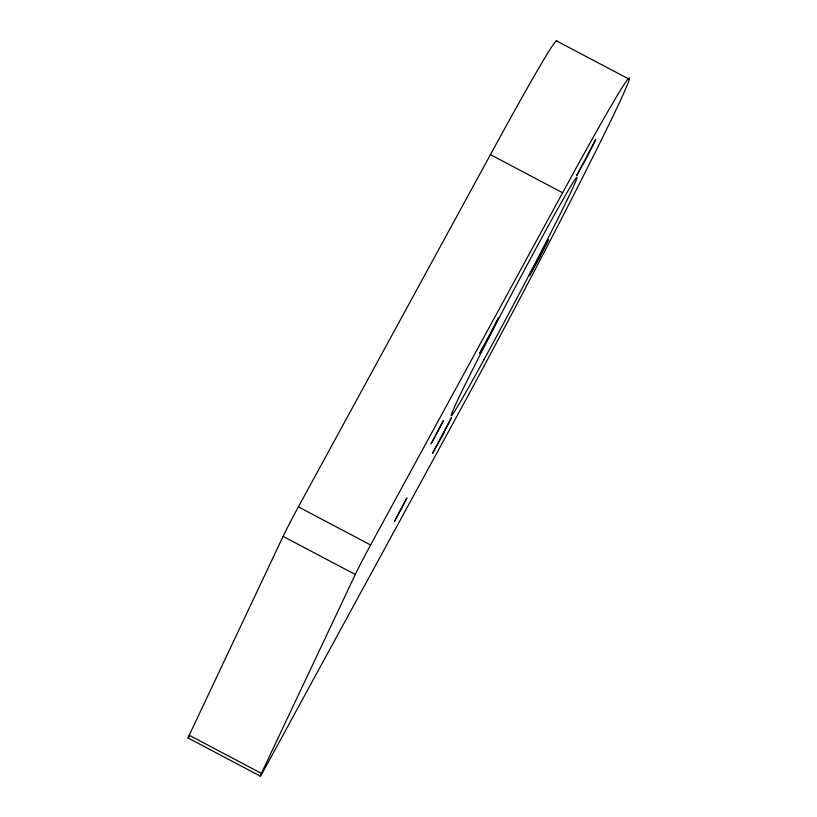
<?xml version="1.0" encoding="UTF-8"?>
<svg xmlns="http://www.w3.org/2000/svg" width="817" height="817" viewBox="0 0 817 817"><rect width="100%" height="100%" fill="white"/><g stroke="black" fill="none" stroke-linecap="round" stroke-linejoin="round"><path stroke-width="1.23" d="M189.105 736.546A24.5 0.603 -62.2 0 1 189.207 735.249L283.08 536.381A24.5 0.603 -62.2 0 1 298.399 506.857L490.435 154.648A253.178 6.199 -62.2 0 1 556.755 40.983M261.399 773.362L355.283 574.494A24.5 0.603 -62.2 0 1 370.601 544.98L562.627 192.761A253.178 6.199 -62.2 0 1 616.968 107.875A253.178 6.199 -62.2 0 1 458.694 412.942L266.659 765.151A24.5 0.603 -62.2 0 1 261.399 773.362L189.207 735.249M556.469 40.85L628.957 79.096M490.435 154.648L562.627 192.761M298.399 506.857L370.601 544.98M283.08 536.381L355.283 574.494M188.124 738.006L260.327 776.119M394.631 521.134L406.835 498.135L394.631 521.134M431.182 443.713L443.376 420.714L431.182 443.713M432.438 453.476L442.171 436.247L451.495 417.538L432.438 453.476M479.722 353.322L489.454 336.093L498.778 317.384L479.722 353.322M529.436 275.584L539.159 258.356L548.483 239.647L529.436 275.584M576.71 175.42L586.443 158.202L595.767 139.493L576.71 175.42M483.838 359.909A134.754 3.299 -62.2 0 0 577.057 177.463A134.754 3.299 -62.2 0 0 481.387 352.311A134.754 3.299 -62.2 0 0 483.838 359.909"/></g></svg>
